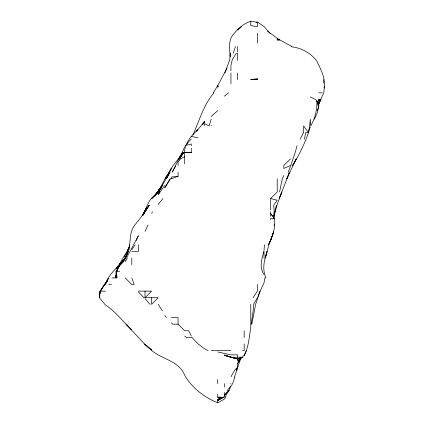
<?xml version="1.0" encoding="UTF-8"?>
<svg xmlns="http://www.w3.org/2000/svg" width="424" height="424" viewBox="0 0 424 424"><rect width="100%" height="100%" fill="white"/><g stroke="black" fill="none" stroke-linecap="round" stroke-linejoin="round"><path stroke-width="0.64" d="M318.641 103.827L320.74 99.417L318.827 99.417L318.79 106.027L317.449 110.399M291.966 46.534L279.776 39.925L277.216 39.941L277.216 38.282L267.523 31.138M100.016 293.519L100.228 291.118L99.396 297.728L99.974 291.118L104.336 285.013M273.846 218.402L274.233 211.793L273.74 205.184L277.216 200.218L270.607 198.57L270.607 209.853M263.998 250.542L264.47 244.844M99.645 297.728L99.857 295.321M274.233 211.793L273.692 216.6L277.216 204.458L281.902 191.961L279.183 198.57L289.566 172.133L286.788 178.743L296.169 158.91L292.645 165.519C300.081 153.409 306.255 140.572 310.267 126.898M318.663 100.621L318.827 99.417M251.199 324.169L253.16 310.946L253.579 304.337L257.384 297.728M272.404 216.214L270.607 213.473L274.476 218.402C275.77 227.677 272.558 236.645 268.551 244.844M116.377 271.286L115.376 277.895L115.969 275.494M276.342 205.184L273.666 218.402M279.575 191.961L282.32 178.743L283.826 175.52M304.469 139.077L305.688 132.468L308.301 132.468L309.647 125.859L310.267 119.25L310.755 125.859C315.021 118.307 317.3 109.609 316.876 100.917L315.35 99.417L310.267 96.953M318.721 106.027L318.35 106.027L316.876 100.917L318.721 106.027L317.327 112.641L314.396 119.25M324.1 87.932L324.466 86.199L323.788 92.808L318.615 103.827L320.74 99.417M251.829 324.169L255.63 304.337L260.124 291.118L263.998 282.866L264.894 277.895L265.991 277.895C261.926 269.203 264.205 260.06 267.035 251.453L265.35 258.062L268.853 244.844L273.708 231.626L270.607 240.159M230.942 65.641L232.246 59.758L236.338 53.148M324.185 87.932C325.807 78.53 320.809 69.414 316.876 61.183C310.882 53.016 301.628 48.013 291.638 46.788M263.855 251.453C261.947 258.921 258.831 267.38 263.998 274.28M236.491 370.438L236.947 368.626M236.629 370.438L237.09 368.663M297.049 145.692L295.242 152.301L290.79 165.519M246.392 350.611L244.166 355.54C248.777 346.8 249.201 336.757 250.775 327.19L250.775 304.337M211.115 119.25L209.133 125.859L204.506 123.665L204.506 125.859M318.657 103.626L319.94 99.417L318.657 103.021M240.986 357.819L234.43 377.047M257.108 79.59L257.384 78.7L250.775 79.59L257.384 79.59L257.384 78.7M230.577 386.185L229.283 390.271L224.333 395.316L229.082 390.271L225.038 396.88M233.242 53.148L235.495 46.534M234.901 377.047L232.58 383.662L230.942 386.259L227.222 390.271L228.61 390.271M288.193 172.133L290.435 166.346M224.921 72.976L229.755 59.758L230.29 53.148L230.184 56.45C229.723 48.543 227.842 39.565 234.281 33.316C238.611 27.915 244.155 23.431 250.775 21.2L257.384 22.345M129.866 244.844L127.2 251.453L129.484 247.049M192.989 134.821C199.466 120.596 203.515 104.845 213.982 92.808M257.882 296.524L260.124 291.118M184.673 146.736L182.315 152.301L178.621 158.91L180.401 156.366M136.131 240.636L138.399 235.728L126.4 258.062M268.673 244.304L271.53 238.235M119.059 266.277L119.791 264.677L117.909 267.523L122.928 258.062L127.481 251.453M142.766 215.397L145.628 209.594M180.2 157.707L182.675 152.301L179.856 158.359M203.17 124.142L204.506 121.275L202.672 124.333M186.634 144.589C188.579 138.357 193.519 134.064 197.891 129.527L196.301 131.488M128.324 251.453L125.181 258.062L118.572 266.617L119.86 264.677L119.086 266.092M143.243 214.549L144.563 211.793L142.915 215.101L146.54 207.49L143.275 214.549L144.695 212.345M127.465 253.239L125.144 258.062L118.572 266.267L125.181 258.105L120.034 264.677M217.724 85.653L218.228 86.199L217.724 87.243L217.724 85.653L227.089 68.02M159.011 191.41L160.601 188.108M166.542 178.743L169.743 172.133L166.266 178.743L170.013 172.133L158.491 191.961L164.841 178.854L169.043 172.642M145.013 231.303L148.114 225.012M181.069 156.705L184.011 152.301L178.811 158.91L172.25 172.133L175.695 166.07M108.438 278.446L105.348 284.504C110.039 268.715 128.61 262.557 129.665 244.844C130.359 238.012 130.263 230.656 134.832 225.012C138.319 220.74 141.754 216.426 144.769 211.793L149.163 205.184L145.013 211.793L149.041 205.184L146.301 210.14M124.089 256.992L129.405 247.049M119.059 266.092L119.791 264.677M300.187 139.077L303.658 132.468L303.658 125.859L308.301 132.468M230.942 376.862L234.43 370.438L237.557 367.242L237.557 363.829M142.824 215.101C146.068 209.769 147.112 203.43 151.251 198.57L158.274 191.961L161.009 188.404M161.316 186.454L158.232 191.961L151.622 198.57L157.288 193.068M240.572 358.296L237.557 363.67L241.277 357.755M108.412 278.43L105.348 283.789L107.155 281.335M213.399 92.808L217.332 86.199L218.228 86.199M151.622 213.288L152.534 211.793M169.043 172.685L165.291 178.743L173.109 165.519L178.064 159.281M111.963 277.895L116.934 277.895L116.028 271.286L118.572 267.252L116.743 271.286L118.572 267.041L125.181 259.795M159.97 189.21L158.232 191.961L151.622 198.57M104.352 285.055L100.504 291.118L104.341 284.504L106.928 281.287M120.538 263.023L119.478 264.677L120.549 263.15M159.975 191.961L158.232 194.611L164.841 185.352M125.181 261.428L127.396 258.062M131.79 249.821L135.086 244.844M253.022 297.728L257.384 291.118L257.384 284.504M154.272 196.37L160.945 187.281M104.659 284.504L107.59 280.434M203.133 123.84L204.506 121.826L196.301 131.419M184.673 156.71L180.333 158.91L178.064 162.249L178.064 165.519M155.295 195.013L157.431 191.961L154.352 196.031M160.95 188.404L158.459 191.961L161.899 185.352L158.232 192.024L160.86 188.404M116.049 268.811L120.999 262.133M230.72 383.662L230.942 383.354M178.382 158.91L181 155.354M225.992 396.88L224.333 399.127L217.724 402.8C204.288 397.325 191.913 387.965 184.673 375.176C178.986 361.01 162.514 359.404 151.824 350.611L144.499 343.996L126.076 324.169L131.79 329.952C122.944 321.572 115.704 311.651 105.348 304.898L99.396 297.728M160.505 187.912L158.232 190.986L160.606 187.912M159.551 190.434L158.232 192.152M158.232 204.283L162.911 198.57M120.835 263.728L124.783 258.99M242.29 357.22L244.166 355.095M184.673 151.914L184.673 149.656L185.903 145.692L185.15 145.692L191.198 139.077M151.622 297.728L151.622 304.337L158.232 297.728L145.013 297.728L151.622 291.118L138.399 291.118M290.435 158.91L283.826 165.519L283.826 168.466L290.435 165.519M270.607 198.57L277.216 191.961L277.216 178.743M211.115 116.526L217.724 110.648M240.715 358.047L237.557 360.941L242.093 357.22L237.557 359.027L242.401 357.22L237.557 358.927L224.333 355.307L230.942 357.109M237.557 30.088L241.479 26.707M224.333 96.184L228.525 92.808M223.432 397.214L217.724 400.548L223.687 397.187M171.545 178.743L178.064 176.283L178.064 172.133M217.724 402.8L217.724 399.323L223.639 397.103M217.724 399.323L223.734 397.103M231.112 357.22L237.557 358.927L242.883 357.22L230.942 357.22L224.333 355.042L230.63 357.22M185.15 145.692L191.282 143.943L191.282 145.692M256.186 22.223L257.384 22.032L263.998 26.532L269.998 33.316M178.064 176.283L171.45 177.041L171.45 178.743M220.369 397.081L217.724 397.214L224.333 397.304L224.333 392.444M250.775 79.664L257.384 79.59M277.201 39.925L279.776 39.925L277.216 38.282M318.663 92.808L322.256 92.808M184.673 163.844L184.673 152.301L191.282 152.301M178.811 158.91L180.333 158.91M274.476 218.402L270.607 218.402L270.607 219.505M273.745 225.012L274.736 225.012M131.79 251.453L138.399 251.453L138.399 244.844M116.028 271.286L119.738 271.286M108.666 284.504L111.427 284.504M99.974 291.118L105.528 291.118M171.45 317.555L178.064 317.555L178.064 324.169L184.673 330.778L188.844 330.778L191.282 336.062M178.064 324.169L172.732 324.169L171.45 322.791M211.115 350.611L230.942 350.611M242.56 350.611L244.166 350.611L244.166 343.996M184.673 152.301L191.282 152.592L191.282 148.172M256.827 26.707L250.775 25.53L250.775 21.2M191.282 136.411L197.891 137.768M230.942 357.342L237.557 358.731L230.942 357.22M217.724 351.931L230.942 354.846L237.557 354.824L237.557 357.22M208.099 350.611L204.506 348.782L198.204 343.996M184.673 336.11L186.348 337.387L191.871 337.387L197.891 343.7M145.013 344.463L151.622 350.001L144.499 343.996M125.181 277.895L131.79 284.504L134.154 284.504L131.79 277.895M138.399 291.882L144.091 297.728M211.115 125.584L211.369 125.859M145.013 298.666L149.99 304.337M164.841 315.53L166.298 317.555M158.232 304.337L162.466 310.946M191.198 152.301L191.282 152.592M116.579 273.687L116.934 277.895M323.486 79.59L323.486 83.093M270.607 211.793L270.607 216.309M263.998 251.453L263.998 258.062M257.384 22.032L257.384 26.707M257.384 33.316L257.384 43.084M244.166 330.778L244.166 337.387M237.557 46.534L237.557 51.988M237.557 53.148L237.557 60.34M237.557 72.976L237.557 79.59M237.557 358.927L237.557 359.52M230.942 66.367L230.942 70.744M230.942 72.976L230.942 83.729M224.333 383.662L224.333 387.011M217.724 379.438L217.724 383.662M217.724 394.294L217.724 396.88M145.013 291.118L145.013 297.728M131.79 258.062L131.79 264.677M171.45 168.111L169.367 172.133L171.45 168.164M320.836 99.417L318.525 103.827L320.873 99.417M170.3 178.743L164.841 187.668L170.3 178.743M162.503 185.352L158.491 191.961L162.503 185.352M160.934 187.328L158.232 190.784L160.945 187.328"/></g></svg>
